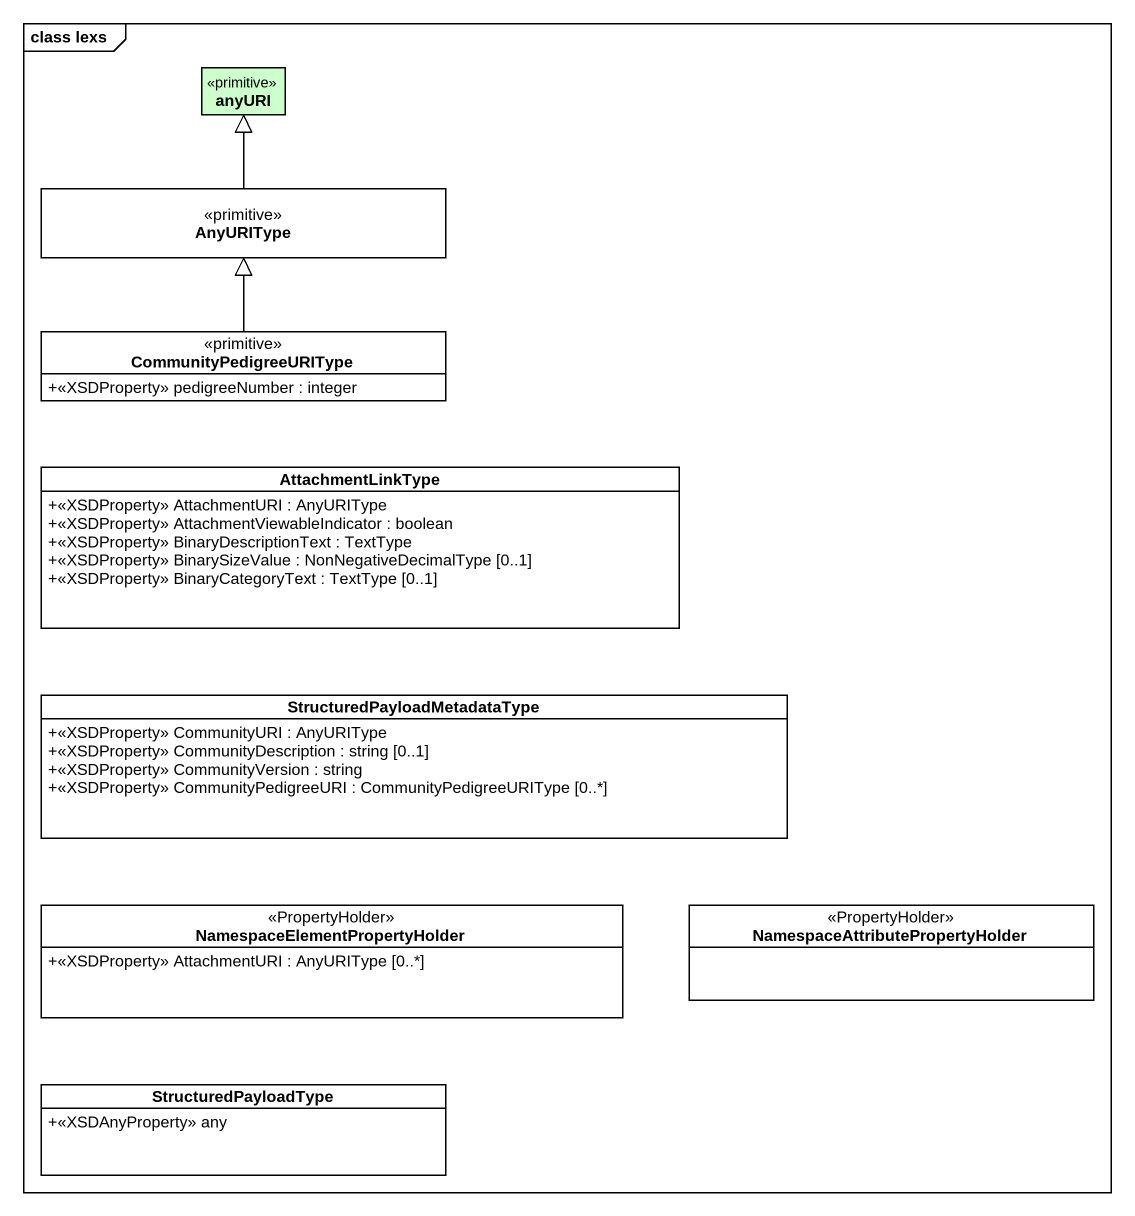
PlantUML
@startuml
mainframe class lexs
hide circle
hide empty members
skinparam classAttributeIconSize 0
class anyURI <<primitive>> #CCFFCC
class AnyURIType <<primitive>>
class CommunityPedigreeURIType <<primitive>> {
  +<<XSDProperty>> pedigreeNumber : integer
}
class AttachmentLinkType {
  +<<XSDProperty>> AttachmentURI : AnyURIType
  +<<XSDProperty>> AttachmentViewableIndicator : boolean
  +<<XSDProperty>> BinaryDescriptionText : TextType
  +<<XSDProperty>> BinarySizeValue : NonNegativeDecimalType [0..1]
  +<<XSDProperty>> BinaryCategoryText : TextType [0..1]
}
class "StructuredPayloadMetadataType" as StructuredPayloadMetadataTyp {
  +<<XSDProperty>> CommunityURI : AnyURIType
  +<<XSDProperty>> CommunityDescription : string [0..1]
  +<<XSDProperty>> CommunityVersion : string
  +<<XSDProperty>> CommunityPedigreeURI : CommunityPedigreeURIType [0..*]
}
class "NamespaceElementPropertyHolder" as NamespaceElementPropertyHold <<PropertyHolder>> {
  +<<XSDProperty>> AttachmentURI : AnyURIType [0..*]
}
class "NamespaceAttributePropertyHolder" as NamespaceAttributePropertyHo <<PropertyHolder>>
class StructuredPayloadType {
  +<<XSDAnyProperty>> any
}
AnyURIType -up-|> anyURI
CommunityPedigreeURIType -up-|> AnyURIType
@enduml
